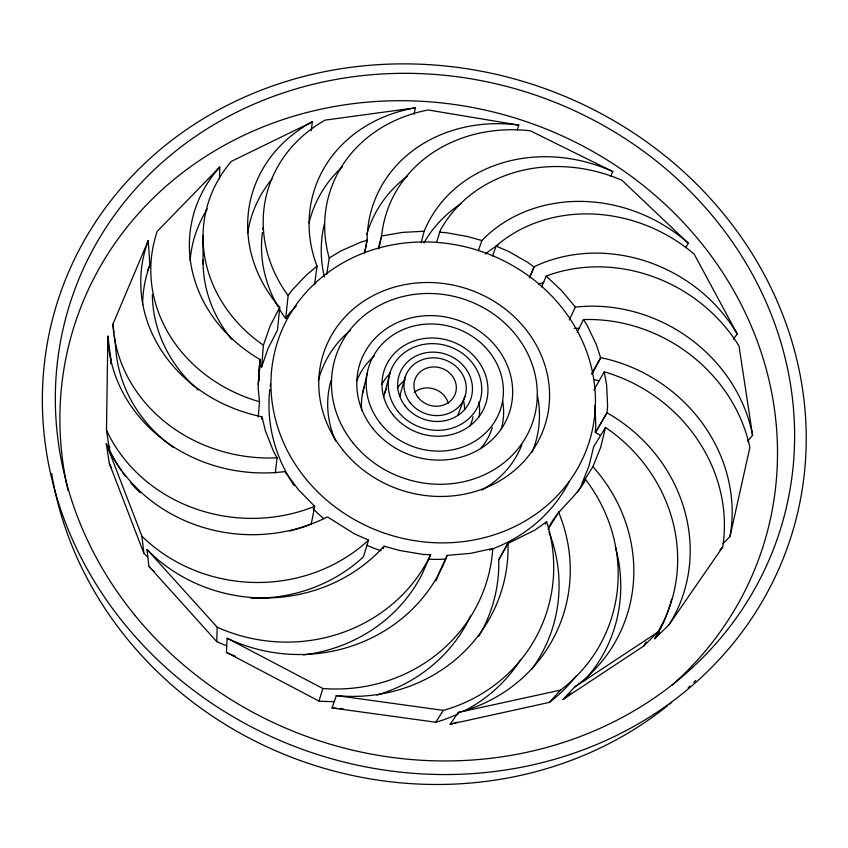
<?xml version="1.0" encoding="UTF-8"?>
<svg xmlns="http://www.w3.org/2000/svg" width="848" height="848" viewBox="0 0 848 848"><rect width="100%" height="100%" fill="white"/><g stroke="black" fill="none" stroke-linecap="round" stroke-linejoin="round"><path stroke-width="1.27" d="M117.936 465.679A151.167 138.256 3.5 0 1 109.487 450.129L106.488 430.169L107.844 336.158A152.767 137.429 5.4 0 0 284.822 471.583L298.75 490.08L314.672 506.309L311.28 523.958L308.661 525.018A151.167 138.256 3.5 0 1 300.457 527.933M109.487 450.129L109.54 446.196M110.664 363.707L110.738 358.471L107.844 336.158M219.537 178.716L219.738 167.045L157.262 231.313A150.605 133.295 8.5 0 0 256.414 400.839L259.509 401.74L258.258 417.057M364.672 252.916L367.131 239.963A145.167 126.288 19.9 0 1 518.796 125.101L428.166 109.975A146.153 127.073 17.6 0 0 328.494 255.333L329.236 258.015L326.766 274.222M226.352 645.604A154.718 146.068 4.4 0 1 216.759 641.639L217.173 627.17L147.054 549.557A157.336 146.121 3.7 0 0 384.08 546.197L399.578 550.479L423.29 554.444L430.636 554.74L422.346 573.661A154.718 146.068 4.4 0 1 303.16 654.932M226.427 652.356L227.158 638.215A158.629 149.63 6.3 0 0 447.15 555.398L470.693 553.331L492.762 548.476L492.571 551.274A160.336 152.545 11 0 1 322.823 688.491L319.007 701.084L226.427 652.356A153.764 145.718 5.7 0 0 235.426 656.32M258.81 377.254L258.174 384.547M259.106 373.47L259.594 367.163M259.891 363.368L260.177 359.584A147.838 129.967 10.6 0 1 219.738 167.045M258.82 381.218L260.177 359.584M260.177 365.954L261.65 366.993L263.41 345.2L270.088 325.992L279.723 307.421A146.121 127.571 13.6 0 1 312.297 121.868L231.324 161.385A148.389 130.126 11.4 0 0 261.12 343.61L263.41 345.2M261.809 419.315L261.64 416.686A150.16 133.337 7.8 0 1 148.273 240.556L112.943 324.106L114.003 332.893M599.833 435.088A152.481 142.22 33.8 0 0 595.487 432.512L606.967 412.775L607.613 406.001L606.649 385.087L604.189 371.827L607.157 372.707A157.018 143.969 33.3 0 1 722.697 547.055L669.04 624.732L654.751 638.745A152.481 142.22 33.8 0 0 671.574 599.207M279.723 307.421L277.508 330.084L268.148 348.231L261.65 366.993M595.179 432.332L595.826 425.717L594.946 405.312M378.992 248.655L381.907 233.603A146.386 127.391 20.8 0 1 530.297 130.793L612.775 171.572L610.645 176.32M279.193 308.736A142.676 125.271 14.3 0 0 284.038 316.219L285.702 318.53L288.15 295.613L291.86 290.398L306.276 275.176L317.014 266.145A145.188 126.31 16.7 0 1 415.403 107.844L325.123 120.119A146.842 128.006 14.5 0 0 286.444 293.249L288.15 295.613M311.29 130.751L312.297 121.868M275.303 472.993L277.084 457.814L273.66 451.73L265.435 430.911L262.021 416.813M314.597 284.748L317.014 266.145M260.495 359.775L259.17 366.59L258.174 387.949L259.509 401.74M364.682 252.609L367.131 239.963M414.025 114.204L415.403 107.844M723.026 543.706L730.011 536.477L749.876 447.426A154.537 139.475 31.9 0 0 586.403 319.516L583.456 319.601L577.17 332.215M362.393 394.182L367.216 373.258M605.493 427.456L600.744 447.182L592.922 466.739L581.368 484.992L589.021 465.902L593.706 446.652L605.493 427.456L607.836 429.046A158.936 148.177 33 0 1 657.688 632.226L643.706 646.049L563.051 699.377L574.7 686.997L657.688 632.226M421.202 242.666L424.159 231.25A146.057 127.486 23 0 1 612.775 171.572M384.78 392.953L390.271 372.028M436.529 242.348L440.557 229.903A147.52 128.928 23.9 0 1 621.955 180.285L688.322 243.228L685.756 247.658M399.652 396.408L405.238 376.851M147.52 556.797A153.276 142.432 2.7 0 1 143.895 553.373L109.307 463.326L106.286 443.716A155.29 141.849 3.8 0 0 327.423 516.888L354.432 533.858L368.551 540.081L363.474 556.765L361.195 558.864A153.276 142.432 2.7 0 1 250.881 598.094M517.153 130.073L518.796 125.101M478.336 250.775L481.855 240.546A147.753 129.839 26.1 0 1 688.322 243.228M383.285 548.561L384.08 546.197M332.056 707.942L336.296 695.572A159.159 151.686 13.6 0 0 508.026 543.398L535.056 529.989L546.653 521.711L547.585 524.711A160.452 153.117 21 0 1 443.377 710.391L435.734 722.231L332.056 707.942A154.241 147.669 13.2 0 0 336.444 708.313M492.603 256.011L496.08 246.079L498.136 244.309A149.439 131.599 26.9 0 1 694.215 254.177L737.198 333.942L733.425 339.232M457.856 415.149L465.096 396.133M529.428 277.794L534.145 266.728A150.054 133.168 28.9 0 1 737.198 333.942M529.714 277.656L534.145 266.728M147.34 271.127L149.895 265.032L148.273 240.556M541.596 286.921L546.197 276.098L548.571 275.208A151.877 135.214 29.7 0 1 739.043 346.122L752.579 435.31L747.544 441.236M447.15 555.398L439.677 571.563A153.764 145.718 5.7 0 1 435.861 580.901M569.273 319.908L575.41 307.124L561.546 290.546L546.197 276.098M430.636 554.74L429.279 557.539A159.604 149.979 5.1 0 1 217.173 627.17M591.671 373.82L600.575 357.58L596.239 344.352L587.039 325.155L583.456 319.601M592.021 373.894L600.925 357.655L605.875 358.768A155.184 141.658 33 0 1 730.011 536.477M593.897 390.08L604.189 371.827M508.016 543.038L498.751 559.797A154.241 147.669 13.2 0 1 480.742 632.788M498.751 559.797L508.026 543.398M558.525 511.948L558.662 512.287A159.148 151.633 23.7 0 1 458.291 712.458L450.182 724.213L549.366 702.388L560.592 690.081A160.06 151.474 29.4 0 0 587.452 481.971L585.565 479.47C576.152 498.009 557.327 509.139 548.508 528.028M595.487 432.512L606.967 412.775M545.275 523.958L546.653 521.711M547.967 529.428L558.662 512.287M577.53 492.126L585.565 479.47M654.751 638.745L659.246 632.258M285.702 318.53L289.306 313.431L296.312 305.98M719.952 549.875L722.697 547.055M481.855 240.546L467.714 236.571L446.048 232.659L439.328 232.225M368.551 540.081L366.198 542.243A158.067 146.132 3.4 0 1 141.945 536.275L106.286 443.716M329.236 258.015L340.832 250.976L360.368 242.316L367.12 240.281M314.672 506.309L311.969 507.39A155.82 141.711 4 0 1 106.488 430.169M458.291 712.458L560.592 690.081M381.664 235.988L402.355 232.405L424.159 231.25M277.084 457.814L273.84 457.952A153.202 137.281 5.9 0 1 112.943 324.106M336.296 695.572L443.377 710.391M496.08 246.079L509.044 251.665L528.103 262.615L533.848 266.866M227.158 638.215L322.823 688.491M147.054 549.557L148.856 566.273L216.759 641.639M114.31 335.405L115.667 346.694A148.686 134.058 5.5 0 0 173.533 447.543M141.945 536.275L143.895 553.373M203.032 235.384L203.075 264.046M414.174 392.465A20.765 18.995 18.4 0 1 448.316 403.457M399.715 396.482A30.517 27.92 18.4 0 1 400.691 394.246M397.405 387.928A36.623 33.507 18.4 0 1 405.164 380.063M463.485 400.775A36.623 33.507 18.4 0 1 464.577 409.563M383.625 397.182A45.781 41.881 18.4 0 1 386.402 388.872M472.961 416.75A45.781 41.881 18.4 0 1 469.951 426.131M381.929 384.25A51.887 47.467 18.4 0 1 390.218 373.353M478.855 401.91A51.887 47.467 18.4 0 1 479.109 416.834M492.253 427.562A67.151 61.438 18.4 0 1 480.572 448.656M361.704 410.379A67.151 61.438 18.4 0 1 364.439 386.402M356.616 381.144A76.309 69.822 18.4 0 1 374.572 355.704M502.61 400.574A76.309 69.822 18.4 0 1 501.316 429.109M521.88 444.712A100.742 92.188 18.4 0 1 481.706 490.059M335.66 441.077A100.742 92.188 18.4 0 1 330.996 380.699M485.268 254.018A143.503 126.977 26.3 0 1 497.84 245.189M538.416 284.154A145.676 130.147 29.2 0 1 543.844 282.384M574.266 328.441A148.135 133.995 31.7 0 1 579.025 328.271M594.278 379.607A150.531 138.171 33.5 0 1 599.059 380.837M548.91 531.781A154.23 147.626 24 0 1 531.601 669.432M457.422 722.136A154.23 147.626 24 0 1 455.365 722.761M454.337 723.068A154.23 147.626 24 0 1 450.182 724.213M520.524 659.776A155.481 149.057 21.2 0 1 464.121 711.006M458.439 713.793A155.481 149.057 21.2 0 1 435.734 722.231M576.248 675.824A155.142 147.488 30 0 1 549.366 702.388M615.319 546.674A153.721 145.591 31.4 0 1 583.276 681.612M571.181 693.049A153.721 145.591 31.4 0 1 563.051 699.377M470.629 615.998A155.375 148.506 10.5 0 1 467.926 621.436M467.354 622.517A155.375 148.506 10.5 0 1 376.894 695.074M334.684 701.54A155.375 148.506 10.5 0 1 319.007 701.084M480.116 633.912A154.241 147.669 13.2 0 1 478.823 636.127M343.037 708.652A154.241 147.669 13.2 0 1 339.741 708.525M646.081 641.957A154.092 144.361 33.6 0 1 643.706 646.049M299.27 528.315A151.167 138.256 3.5 0 1 294.479 529.735M293.27 530.074A151.167 138.256 3.5 0 1 289.634 531.018M140.026 492.614A151.167 138.256 3.5 0 1 130.804 482.957M125.462 476.438A151.167 138.256 3.5 0 1 122.6 472.59M121.222 470.64A151.167 138.256 3.5 0 1 118.572 466.676M278.07 306.828A142.676 125.271 14.3 0 1 262.414 232.416M262.848 229.373A142.676 125.271 14.3 0 1 263.187 227.349M111.364 467.852A150.626 138.351 3.3 0 1 109.307 463.326M231.61 339.221A144.139 127.285 11.2 0 1 203.064 259.848M190.132 260.58A143.588 127.105 10.4 0 1 207.325 208.905M110.961 363.156A148.252 134.175 5 0 1 110.738 358.471M154.527 571.785A152.555 142.39 3 0 1 148.856 566.273M324.402 277.031A142.019 124.391 17.6 0 1 324.434 223.84M309.075 222.876A141.086 123.638 16.7 0 1 342.38 166.791M198.146 389.942A146.238 130.295 8.2 0 1 196.376 388.384M194.637 386.783A146.238 130.295 8.2 0 1 152.364 294.701M142.612 304.835A145.782 130.306 7.5 0 1 149.895 265.032M247.605 233.539A141.955 124.826 13.5 0 1 271.932 179.055M423.989 242.846A141.902 124.751 23.2 0 1 461.354 203.446M366.802 234.281A141.065 123.617 20 0 1 407.708 175.949M378.356 248.665A142.241 124.688 20.8 0 1 381.208 237.875M569.22 481.664A158.82 145.421 18.4 0 1 489.519 550.045M445.942 559.023A158.82 145.421 18.4 0 1 428.346 559.267M381.028 550.712A158.82 145.421 18.4 0 1 366.739 545.285M323.777 518.679A158.82 145.421 18.4 0 1 313.082 508.747M294.086 485.491A158.82 145.421 18.4 0 1 269.855 389.264M270.173 386.709A158.82 145.421 18.4 0 1 270.533 384.165M318.329 380.604A112.964 103.382 18.4 0 1 350.171 330.487M537.378 395.285A112.964 103.382 18.4 0 1 532.141 452.048M68.084 490.568A361.64 332.257 18.4 0 1 520.047 119.579A361.64 332.257 18.4 0 1 672.04 685.163M695.583 680.541A373.65 343.387 18.4 0 1 693.77 682.364M690.071 685.968A373.65 343.387 18.4 0 1 688.205 687.749M671.627 702.42A373.65 343.387 18.4 0 1 669.613 704.073M667.567 705.727A373.65 343.387 18.4 0 1 294.563 758.441A373.65 343.387 18.4 0 1 51.654 473.502M607.285 412.965A157.262 145.941 33.2 0 1 669.04 624.732M592.922 466.739A158.597 149.502 30.7 0 1 574.7 686.997M575.41 307.124A152.651 137.238 31.3 0 1 752.579 435.31M410.114 402.641A31.45 28.599 18.4 0 0 463.739 399.62A31.45 28.599 18.4 0 0 431.441 357.877A31.45 28.599 18.4 0 0 410.114 402.641M418.106 397.394A21.401 19.462 18.4 0 0 454.602 395.422A21.401 19.462 18.4 0 0 432.703 366.972A21.401 19.462 18.4 0 0 418.106 397.394M397.638 411.036A47.17 42.898 18.4 0 0 478.039 406.192A47.17 42.898 18.4 0 0 429.342 343.737A47.17 42.898 18.4 0 0 397.638 411.036M405.121 405.98A37.736 34.312 18.4 0 0 469.453 402.249A37.736 34.312 18.4 0 0 430.625 352.206A37.736 34.312 18.4 0 0 405.121 405.98M380.233 423.12A69.186 62.922 18.4 0 0 498.083 415.403A69.186 62.922 18.4 0 0 426.131 324.127A69.186 62.922 18.4 0 0 380.233 423.12M392.656 414.439A53.466 48.622 18.4 0 0 483.763 408.821A53.466 48.622 18.4 0 0 428.463 338.108A53.466 48.622 18.4 0 0 392.656 414.439M353.033 442.942A103.806 94.425 18.4 0 0 529.65 429.904A103.806 94.425 18.4 0 0 420.46 293.768A103.806 94.425 18.4 0 0 353.033 442.942M372.802 428.42A78.631 71.518 18.4 0 0 506.691 419.357A78.631 71.518 18.4 0 0 424.657 315.795A78.631 71.518 18.4 0 0 372.802 428.42M306.467 479.586A163.664 148.951 18.4 0 0 584.314 455.026A163.664 148.951 18.4 0 0 408.831 242.592A163.664 148.951 18.4 0 0 306.467 479.586M343.186 450.405A116.399 105.894 18.4 0 0 541.141 435.194A116.399 105.894 18.4 0 0 418.202 282.861A116.399 105.894 18.4 0 0 343.186 450.405M139.602 641.427A385.119 351.888 18.4 0 0 787.135 548.232A385.119 351.888 18.4 0 0 346.132 67.967A385.119 351.888 18.4 0 0 139.602 641.427M135.076 615.521A372.738 340.472 18.4 0 0 768.542 561.143A372.738 340.472 18.4 0 0 371.318 74.751A372.738 340.472 18.4 0 0 135.076 615.521"/></g></svg>
